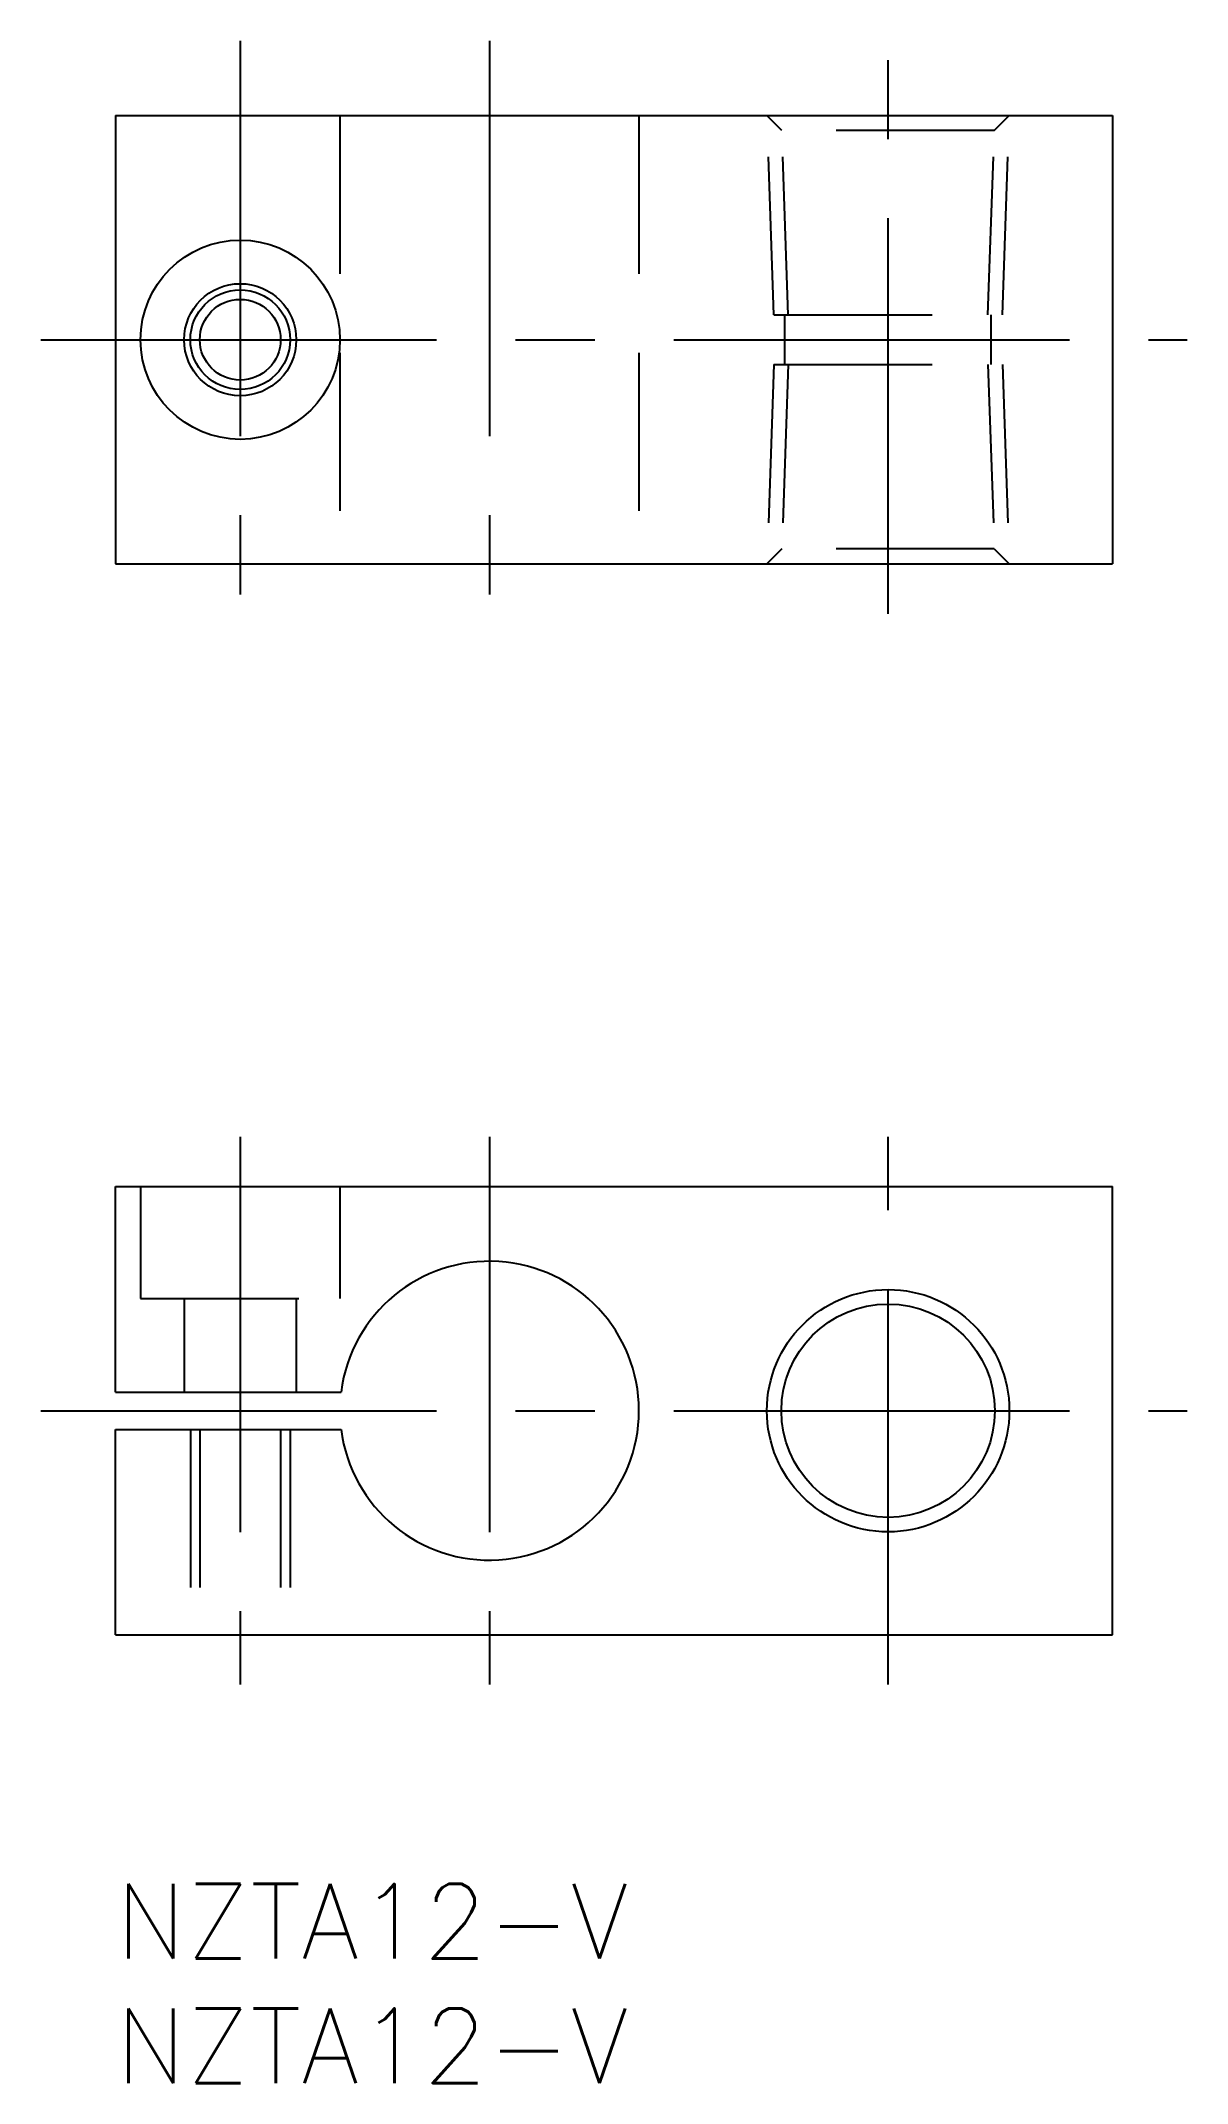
# Model space of a CAD drawing. Extents: x -3 to 43, y -8 to 74.
import ezdxf

# ---------------------------------------------------------------- set-up
doc = ezdxf.new("R2010")
doc.units = 0
doc.header["$LTSCALE"] = 0.5
doc.linetypes.add('CENTER', pattern=[50.8, 31.75, -6.35, 6.35, -6.35])
doc.linetypes.add('DASHED', pattern=[19.05, 12.7, -6.35])
for name, color, linetype in [('MSM_CENTER', 1, 'CENTER'), ('MSM_CONTINUOUS', 7, 'CONTINUOUS'), ('MSM_DASHED', 4, 'DASHED'), ('MSM_NARROW', 5, 'CONTINUOUS'), ('MSM_PART_NUMBER', 7, 'CONTINUOUS')]:
    doc.layers.add(name, color=color, linetype=linetype)
doc.styles.get("Standard").update_dxf_attribs({"font": 'txt.shx', "height": 1, "bigfont": 'bigfont.shx'})

# ---------------------------------------------------------------- blocks, each defined once
blk = doc.blocks.new('*U28')
at = {"layer": 'MSM_PART_NUMBER'}
blk.add_text('NZTA12-V', height=3, dxfattribs=at).set_placement((0, -3))
blk = doc.blocks.new('*U29')
at = {"layer": 'MSM_PART_NUMBER'}
blk.add_text('NZTA12-V', height=3, dxfattribs=at).set_placement((0, -8))

msp = doc.modelspace()

# ---------------------------------------------------------------- linework, layer by layer
at = {"layer": 'MSM_CENTER'}
for p, q in [((5, 74), (5, 51)), ((15, 74), (15, 51)), ((31, 51), (31, 74)), ((-3, 62), (43, 62)), ((5, 30), (5, 8)), ((15, 30), (15, 8)), ((31, 8), (31, 30)), ((-3, 19), (43, 19))]:
    msp.add_line(p, q, dxfattribs=at)
at = {"layer": 'MSM_CONTINUOUS'}
for p, q in [((0, 71), (40, 71)), ((0, 71), (0, 53)), ((0, 71), (0, 53)), ((40, 71), (40, 53)), ((0, 53), (40, 53)), ((0, 28), (40, 28)), ((0, 19.75), (0, 28)), ((0, 19.75), (0, 28)), ((40, 10), (40, 28)), ((0, 19.75), (9.047, 19.75)), ((0, 10), (0, 18.25)), ((0, 10), (0, 18.25)), ((0, 18.25), (9.047, 18.25)), ((0, 10), (40, 10))]:
    msp.add_line(p, q, dxfattribs=at)
for centre, radius in [((5, 62), 4), ((5, 62), 2.25), ((5, 62), 1.621), ((31, 19), 4.283)]:
    msp.add_circle(centre, radius, dxfattribs=at)
msp.add_arc((15, 19), 6, 187.18076, 172.81924, dxfattribs=at)
at = {"layer": 'MSM_DASHED'}
for p, q in [((9, 71), (9, 53)), ((21, 71), (21, 53)), ((26.415, 63), (26.136, 71)), ((26.738, 70.398), (26.136, 71)), ((35.262, 70.398), (35.864, 71)), ((35.585, 63), (35.864, 71)), ((26.996, 63), (26.738, 70.398)), ((35.262, 70.398), (26.738, 70.398)), ((35.004, 63), (35.262, 70.398)), ((26.415, 63), (35.585, 63)), ((26.859, 61), (26.859, 63)), ((35.141, 61), (35.141, 63)), ((26.415, 61), (26.136, 53)), ((26.415, 61), (35.585, 61)), ((26.996, 61), (26.738, 53.602)), ((35.004, 61), (35.262, 53.602)), ((35.585, 61), (35.864, 53)), ((26.738, 53.602), (26.136, 53)), ((35.262, 53.602), (26.738, 53.602)), ((35.262, 53.602), (35.864, 53)), ((1, 28), (1, 23.5)), ((9, 28), (9, 23.5)), ((1, 23.5), (9, 23.5)), ((2.75, 23.5), (2.75, 19.75)), ((7.25, 23.5), (7.25, 19.75)), ((3, 18.25), (3, 10)), ((3.379, 18.25), (3.379, 10)), ((6.621, 18.25), (6.621, 10)), ((7, 18.25), (7, 10))]:
    msp.add_line(p, q, dxfattribs=at)
at = {"layer": 'MSM_NARROW'}
for centre, radius in [((5, 62), 2), ((31, 19), 4.864)]:
    msp.add_circle(centre, radius, dxfattribs=at)

# ---------------------------------------------------------------- block references
at = {"layer": 'MSM_CONTINUOUS'}
for name in ['*U28', '*U29']:
    msp.add_blockref(name, (0, 0), dxfattribs=at)

doc.saveas('drawing.dxf')
